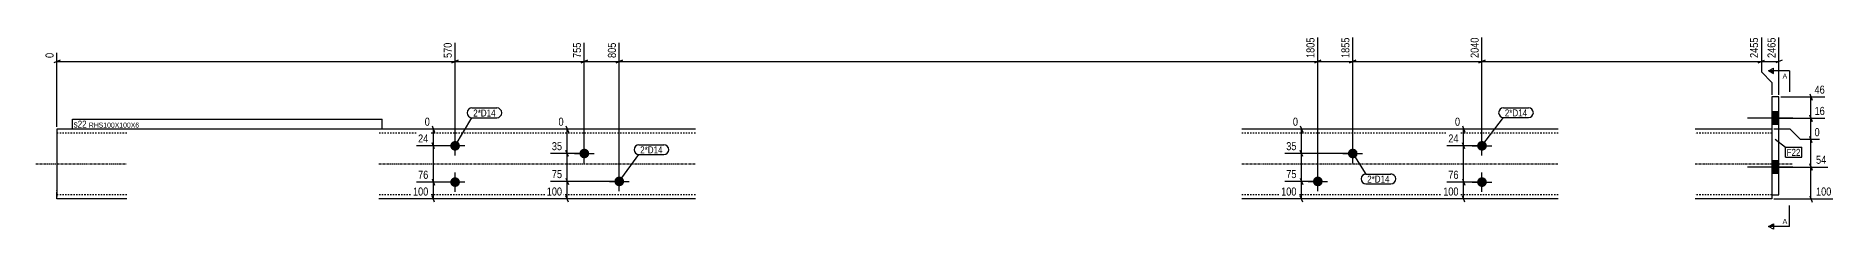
# Model space of a CAD drawing. Header units: millimetres. Extents: x 12 to 24688, y 5 to 757.
# Drawn here: x 22115 to 24688, y 7 to 284 of the extents above; entities that cross this region are included whole.
import ezdxf

# ---------------------------------------------------------------- set-up
doc = ezdxf.new("R2010")
doc.units = ezdxf.units.MM
doc.linetypes.add('DXK_LINE_DOT2', pattern=[3.9198, 1.9599, -1.9599])
doc.linetypes.add('DXK_LINE_DOT3', pattern=[5.9187, 2.979, -0.9799, 0.9799, -0.9799])
for name, color, linetype in [('MÅLSÆTNING', 7, 'Continuous'), ('STÅL', 7, 'Continuous'), ('TEKST', 7, 'Continuous')]:
    doc.layers.add(name, color=color, linetype=linetype)
doc.styles.add('Arial', font='ARIAL.TTF', dxfattribs={"height": 0.2})
doc.styles.add('Arial Narrow', font='ARIALN.TTF', dxfattribs={"height": 0.2})

msp = doc.modelspace()

# ---------------------------------------------------------------- hatches: boundary and pattern name
at = {"layer": 'STÅL', "linetype": 'Continuous'}
for points in [[(24600.5, 175), (24600.5, 157), (24610.5, 157), (24610.5, 175)], [(24600.5, 175), (24600.5, 157), (24610.5, 157), (24610.5, 175)], [(22715.5, 119.5, -1), (22715.5, 133.5, -1)], [(24185.5, 133.5, -1), (24185.5, 119.5, -1)], [(22900.5, 122.5, -1), (22900.5, 108.5, -1)], [(24000.5, 122.5, -1), (24000.5, 108.5, -1)], [(24600.5, 105), (24600.5, 87), (24610.5, 87), (24610.5, 105)], [(24600.5, 105), (24600.5, 87), (24610.5, 87), (24610.5, 105)], [(22715.5, 67.5, -1), (22715.5, 81.5, -1)], [(22950.5, 82.5, -1), (22950.5, 68.5, -1)], [(23950.5, 82.5, -1), (23950.5, 68.5, -1)], [(24185.5, 81.5, -1), (24185.5, 67.5, -1)]]:
    msp.add_hatch(color=96, dxfattribs=at).paths.add_polyline_path(points)

# ---------------------------------------------------------------- linework, layer by layer
at = {"layer": 'MÅLSÆTNING', "color": 7, "linetype": 'Continuous'}
for p, q in [((22145.5, 153.5), (22145.5, 259.7)), ((22715.5, 129.5), (22715.5, 274.3)), ((22715.5, 129.5), (22715.5, 274.3)), ((22900.5, 118.5), (22900.5, 274.3)), ((22900.5, 118.5), (22900.5, 274.3)), ((22950.5, 78.5), (22950.5, 274.3)), ((22950.5, 78.5), (22950.5, 274.3)), ((23950.5, 78.5), (23950.5, 281.6)), ((23950.5, 78.5), (23950.5, 281.6)), ((24000.5, 118.5), (24000.5, 281.6)), ((24000.5, 118.5), (24000.5, 281.6)), ((24185.5, 129.5), (24185.5, 281.6)), ((24585.5, 281.6), (24585.5, 232.3)), ((24610.5, 199.5), (24610.5, 281.6)), ((22150, 249.1), (22141, 245.5)), ((22145.5, 247.3), (22715.5, 247.3)), ((22720, 249.1), (22711, 245.5)), ((22711, 245.5), (22720, 249.1)), ((22715.5, 247.3), (22900.5, 247.3)), ((22905, 249.1), (22896, 245.5)), ((22896, 245.5), (22905, 249.1)), ((22900.5, 247.3), (22950.5, 247.3)), ((22955, 249.1), (22946, 245.5)), ((22946, 245.5), (22955, 249.1)), ((22950.5, 247.3), (23950.5, 247.3)), ((23955, 249.1), (23946, 245.5)), ((23946, 245.5), (23955, 249.1)), ((23950.5, 247.3), (24000.5, 247.3)), ((24005, 249.1), (23996, 245.5)), ((23996, 245.5), (24005, 249.1)), ((24000.5, 247.3), (24185.5, 247.3)), ((24181, 245.5), (24190, 249.1)), ((24581, 245.5), (24590, 249.1)), ((24585.5, 247.3), (24610.5, 247.3)), ((24585.5, 232.3), (24600.5, 217.3)), ((24585.5, 232.3), (24600.5, 217.3)), ((24615, 249.1), (24606, 245.5)), ((24600.5, 217.3), (24600.5, 199.5)), ((24600.5, 217.3), (24600.5, 199.5)), ((24613.5, 196.5), (24676.2, 196.5)), ((24654.7, 201), (24658.3, 192)), ((22682.6, 155), (22686.2, 146)), ((22874.2, 155), (22877.8, 146)), ((24157.4, 155), (24161, 146)), ((22705.8, 150.5), (22672, 150.5)), ((22686.2, 122), (22682.6, 131)), ((22686.2, 122), (22682.6, 131)), ((22684.4, 126.5), (22684.4, 150.5)), ((22887.2, 150.5), (22863.5, 150.5)), ((22876, 115.5), (22876, 150.5)), ((23936.4, 150.5), (23914.8, 150.5)), ((24171.8, 150.5), (24146.8, 150.5)), ((24161, 122), (24157.4, 131)), ((24161, 122), (24157.4, 131)), ((24159.2, 126.5), (24159.2, 150.5)), ((24626.5, 150.5), (24603.5, 150.5)), ((24626.5, 150.5), (24603.5, 150.5)), ((24641.5, 135.5), (24626.5, 150.5)), ((24641.5, 135.5), (24626.5, 150.5)), ((24668.9, 135.5), (24641.5, 135.5)), ((24658.3, 131), (24654.7, 140)), ((24656.5, 96), (24656.5, 135.5)), ((22712.5, 126.5), (22660.3, 126.5)), ((22712.5, 126.5), (22660.3, 126.5)), ((22684.4, 74.5), (22684.4, 126.5)), ((22897.5, 115.5), (22851.9, 115.5)), ((22897.5, 115.5), (22851.9, 115.5)), ((22877.8, 111), (22874.2, 120)), ((22877.8, 111), (22874.2, 120)), ((22876, 75.5), (22876, 115.5)), ((23997.5, 115.5), (23903.1, 115.5)), ((23929, 111), (23925.4, 120)), ((23927.2, 75.5), (23927.2, 115.5)), ((24182.5, 126.5), (24135.1, 126.5)), ((24182.5, 126.5), (24135.1, 126.5)), ((24159.2, 74.5), (24159.2, 126.5)), ((22682.6, 79), (22686.2, 70)), ((22682.6, 79), (22686.2, 70)), ((22874.2, 80), (22877.8, 71)), ((22874.2, 80), (22877.8, 71)), ((23925.4, 80), (23929, 71)), ((23925.4, 80), (23929, 71)), ((24157.4, 79), (24161, 70)), ((24157.4, 79), (24161, 70)), ((24603.5, 96), (24680.6, 96)), ((24603.5, 96), (24680.6, 96)), ((24654.7, 100.5), (24658.3, 91.5)), ((24658.3, 91.5), (24654.7, 100.5)), ((24656.5, 50.5), (24656.5, 96)), ((22712.5, 74.5), (22660.3, 74.5)), ((22712.5, 74.5), (22660.3, 74.5)), ((22686.2, 46), (22682.6, 55)), ((22684.4, 50.5), (22684.4, 74.5)), ((22947.5, 75.5), (22851.9, 75.5)), ((22947.5, 75.5), (22851.9, 75.5)), ((22877.8, 46), (22874.2, 55)), ((22876, 50.5), (22876, 75.5)), ((23947.5, 75.5), (23903.1, 75.5)), ((23947.5, 75.5), (23903.1, 75.5)), ((23929, 46), (23925.4, 55)), ((23927.2, 50.5), (23927.2, 75.5)), ((24182.5, 74.5), (24135.1, 74.5)), ((24182.5, 74.5), (24135.1, 74.5)), ((24161, 46), (24157.4, 55)), ((24159.2, 50.5), (24159.2, 74.5)), ((24654.7, 55), (24658.3, 46)), ((22705.5, 50.5), (22653, 50.5)), ((22896.4, 50.5), (22844.5, 50.5)), ((23947.5, 50.5), (23895.8, 50.5)), ((24174.8, 50.5), (24127.8, 50.5)), ((24603.5, 50.5), (24687.9, 50.5))]:
    msp.add_line(p, q, dxfattribs=at)
at = {"layer": 'STÅL', "color": 2, "linetype": 'Continuous'}
for p, q in [((24610.5, 196.5), (24600.5, 196.5)), ((24600.5, 196.5), (24600.5, 56.5)), ((24610.5, 56.5), (24610.5, 196.5)), ((22245.5, 150.5), (22145.5, 150.5)), ((22145.5, 150.5), (22145.5, 138.5)), ((22145.5, 138.5), (22145.5, 62.5)), ((23059.5, 150.5), (22606.5, 150.5)), ((24294.5, 150.5), (23841.5, 150.5)), ((24600.5, 150.5), (24490.5, 150.5)), ((22145.5, 62.5), (22145.5, 54)), ((22145.5, 51.4), (22145.5, 54)), ((24600.5, 56.5), (24610.5, 56.5)), ((24600.5, 56.5), (24600.5, 50.5)), ((22145.5, 50.5), (22145.5, 51.4)), ((22245.5, 50.5), (22145.5, 50.5)), ((23059.5, 50.5), (22606.5, 50.5)), ((24294.5, 50.5), (23841.5, 50.5)), ((24600.5, 50.5), (24490.5, 50.5))]:
    msp.add_line(p, q, dxfattribs=at)
at = {"layer": 'STÅL', "color": 96, "linetype": 'Continuous'}
for p, q in [((24630.7, 166), (24565.7, 166)), ((24630.7, 166), (24565.7, 166)), ((24610.5, 175), (24600.5, 175)), ((24610.5, 175), (24600.5, 175)), ((24610.5, 157), (24600.5, 157)), ((24610.5, 157), (24600.5, 157)), ((22715.5, 112.5), (22715.5, 140.5)), ((22900.5, 101.5), (22900.5, 129.5)), ((24000.5, 101.5), (24000.5, 129.5)), ((24185.5, 112.5), (24185.5, 140.5)), ((22729.5, 126.5), (22701.5, 126.5)), ((22886.5, 115.5), (22914.5, 115.5)), ((23986.5, 115.5), (24014.5, 115.5)), ((24171.5, 126.5), (24199.5, 126.5)), ((24610.5, 105), (24600.5, 105)), ((24610.5, 105), (24600.5, 105)), ((22715.5, 60.5), (22715.5, 88.5)), ((22950.5, 61.5), (22950.5, 89.5)), ((23950.5, 61.5), (23950.5, 89.5)), ((24185.5, 60.5), (24185.5, 88.5)), ((24630.7, 96), (24565.7, 96)), ((24630.7, 96), (24565.7, 96)), ((24610.5, 87), (24600.5, 87)), ((24610.5, 87), (24600.5, 87)), ((22729.5, 74.5), (22701.5, 74.5)), ((22936.5, 75.5), (22964.5, 75.5)), ((23936.5, 75.5), (23964.5, 75.5)), ((24171.5, 74.5), (24199.5, 74.5))]:
    msp.add_line(p, q, dxfattribs=at)
at = {"layer": 'STÅL', "color": 7, "linetype": 'DXK_LINE_DOT2'}
for p, q in [((22245.5, 144.5), (22145.5, 144.5)), ((23059.5, 144.5), (22606.5, 144.5)), ((24294.5, 144.5), (23841.5, 144.5)), ((24600.5, 144.5), (24490.5, 144.5)), ((24600.5, 150.5), (24600.5, 56.5)), ((22145.5, 58.2), (22145.5, 62.5)), ((22145.5, 57.9), (22145.5, 58.2)), ((22145.5, 56.9), (22145.5, 57.9)), ((22145.5, 56.5), (22145.5, 56.9)), ((22245.5, 56.5), (22145.5, 56.5)), ((22145.5, 54), (22145.5, 56.5)), ((23059.5, 56.5), (22606.5, 56.5)), ((24294.5, 56.5), (23841.5, 56.5)), ((24600.5, 56.5), (24490.5, 56.5))]:
    msp.add_line(p, q, dxfattribs=at)
at = {"layer": 'STÅL', "color": 7, "linetype": 'DXK_LINE_DOT3'}
for p, q in [((22115.5, 100.5), (22245.5, 100.5)), ((22606.5, 100.5), (23059.5, 100.5)), ((23841.5, 100.5), (24294.5, 100.5)), ((24490.5, 100.5), (24630.5, 100.5))]:
    msp.add_line(p, q, dxfattribs=at)

# ---------------------------------------------------------------- wipeouts: each hides what was drawn before it
at = {"color": 0}
for points in [[(22773.4, 168.5), (22773.4, 179), (22741.5, 179), (22741.5, 168.5)], [(24250.2, 168.7), (24250.2, 179.2), (24218.2, 179.2), (24218.2, 168.7)], [(23012.5, 115.7), (23012.5, 126.2), (22980.5, 126.2), (22980.5, 115.7)], [(24053.2, 73.8), (24053.2, 84.3), (24021.2, 84.3), (24021.2, 73.8)]]:
    msp.add_wipeout(points, dxfattribs=at).dxf.layer = 'TEKST'
at = {"color": 0, "linetype": 'Continuous'}
msp.add_wipeout([(24622.5, 14.7), (24622.5, 22.2), (24615.8, 22.2), (24615.8, 14.7)], dxfattribs=at).dxf.layer = 'TEKST'

# ---------------------------------------------------------------- next in the draw order: hatches: boundary and pattern name
at = {"layer": 'TEKST', "linetype": 'Continuous'}
msp.add_hatch(color=30, dxfattribs=at).paths.add_polyline_path([(24603, 14.7), (24603, 10.9), (24595.5, 10.9)])

# ---------------------------------------------------------------- next in the draw order: linework, layer by layer
at = {"layer": 'TEKST', "color": 7, "linetype": 'Continuous'}
for q in [(24625.5, 40.9), (24595.5, 10.9)]:
    msp.add_line((24625.5, 10.9), q, dxfattribs=at)
at = {"layer": 'TEKST', "color": 30, "linetype": 'Continuous'}
for p, q in [((24595.5, 10.9), (24603, 14.7)), ((24603, 7.2), (24595.5, 10.9)), ((24603, 14.7), (24603, 7.2))]:
    msp.add_line(p, q, dxfattribs=at)

# ---------------------------------------------------------------- next in the draw order: texts
at = {"layer": 'TEKST', "color": 3, "linetype": 'Continuous', "style": 'Arial'}
msp.add_text('A', height=7.16, dxfattribs=at).set_placement((24615.8, 14.7))

# ---------------------------------------------------------------- next in the draw order: wipeouts: each hides what was drawn before it
at = {"color": 0, "linetype": 'Continuous'}
for points, layer in [([(23948.1, 284), (23931.3, 284), (23931.3, 250), (23948.1, 250)], 'MÅLSÆTNING'), ([(23998.1, 284), (23981.3, 284), (23981.3, 250), (23998.1, 250)], 'MÅLSÆTNING'), ([(24183.1, 284), (24166.3, 284), (24166.3, 250), (24183.1, 250)], 'MÅLSÆTNING'), ([(24608.1, 284), (24591.3, 284), (24591.3, 250), (24608.1, 250)], 'MÅLSÆTNING'), ([(22143.1, 262.1), (22126.3, 262.1), (22126.3, 250), (22143.1, 250)], 'MÅLSÆTNING'), ([(22713.1, 276.7), (22696.3, 276.7), (22696.3, 250), (22713.1, 250)], 'MÅLSÆTNING'), ([(22898.1, 276.7), (22881.3, 276.7), (22881.3, 250), (22898.1, 250)], 'MÅLSÆTNING'), ([(22948.1, 276.7), (22931.3, 276.7), (22931.3, 250), (22948.1, 250)], 'MÅLSÆTNING'), ([(22681.7, 152.9), (22681.7, 169.7), (22669.6, 169.7), (22669.6, 152.9)], 'MÅLSÆTNING'), ([(22873.3, 152.9), (22873.3, 169.7), (22861.1, 169.7), (22861.1, 152.9)], 'MÅLSÆTNING'), ([(24156.5, 152.9), (24156.5, 169.7), (24144.4, 169.7), (24144.4, 152.9)], 'MÅLSÆTNING'), ([(24671.3, 137.9), (24671.3, 154.7), (24659.2, 154.7), (24659.2, 137.9)], 'MÅLSÆTNING'), ([(22871.1, 117.9), (22871.1, 134.7), (22851.6, 134.7), (22851.6, 117.9)], 'MÅLSÆTNING'), ([(23922.3, 117.9), (23922.3, 134.7), (23902.9, 134.7), (23902.9, 117.9)], 'MÅLSÆTNING'), ([(24680.8, 98.4), (24680.8, 115.2), (24661.3, 115.2), (24661.3, 98.4)], 'MÅLSÆTNING'), ([(22679.5, 76.9), (22679.5, 93.7), (22660.1, 93.7), (22660.1, 76.9)], 'MÅLSÆTNING'), ([(22871.1, 77.9), (22871.1, 94.7), (22851.6, 94.7), (22851.6, 77.9)], 'MÅLSÆTNING'), ([(23922.3, 77.9), (23922.3, 94.7), (23902.9, 94.7), (23902.9, 77.9)], 'MÅLSÆTNING'), ([(24154.3, 76.9), (24154.3, 93.7), (24134.9, 93.7), (24134.9, 76.9)], 'MÅLSÆTNING'), ([(24688.1, 52.9), (24688.1, 69.7), (24661.3, 69.7), (24661.3, 52.9)], 'MÅLSÆTNING'), ([(24622.5, 222.8), (24622.5, 230.3), (24615.8, 230.3), (24615.8, 222.8)], 'TEKST')]:
    msp.add_wipeout(points, dxfattribs=at).dxf.layer = layer
at = {"color": 0}
for points in [[(22188, 152.6), (22188, 163.1), (22169.5, 163.1), (22169.5, 152.6)], [(22773.4, 168.5), (22773.4, 179), (22741.5, 179), (22741.5, 168.5)], [(24250.2, 168.7), (24250.2, 179.2), (24218.2, 179.2), (24218.2, 168.7)], [(23012.5, 115.7), (23012.5, 126.2), (22980.5, 126.2), (22980.5, 115.7)], [(24053.2, 73.8), (24053.2, 84.3), (24021.2, 84.3), (24021.2, 73.8)]]:
    msp.add_wipeout(points, dxfattribs=at).dxf.layer = 'TEKST'

# ---------------------------------------------------------------- next in the draw order: hatches: boundary and pattern name
at = {"layer": 'TEKST', "linetype": 'Continuous'}
msp.add_hatch(color=30, dxfattribs=at).paths.add_polyline_path([(24603, 234), (24603, 230.3), (24595.5, 234)])

# ---------------------------------------------------------------- next in the draw order: linework, layer by layer
at = {"layer": 'MÅLSÆTNING', "color": 7, "linetype": 'Continuous'}
for p, q in [((24185.5, 129.5), (24185.5, 281.6)), ((24585.5, 281.6), (24585.5, 232.3)), ((24190, 249.1), (24181, 245.5)), ((24185.5, 247.3), (24585.5, 247.3)), ((24581, 245.5), (24590, 249.1)), ((24656.5, 166), (24656.5, 196.5)), ((23925.4, 155), (23929, 146)), ((24603.5, 166), (24676.2, 166)), ((24603.5, 166), (24676.2, 166)), ((24658.3, 161.5), (24654.7, 170.5)), ((24654.7, 170.5), (24658.3, 161.5)), ((24656.5, 135.5), (24656.5, 166)), ((23927.2, 115.5), (23927.2, 150.5)), ((24668.9, 135.5), (24641.5, 135.5)), ((24658.3, 131), (24654.7, 140)), ((23997.5, 115.5), (23903.1, 115.5)), ((23929, 111), (23925.4, 120))]:
    msp.add_line(p, q, dxfattribs=at)
at = {"layer": 'TEKST', "color": 7, "linetype": 'Continuous'}
for p, q in [((24625.5, 234), (24595.5, 234)), ((24625.5, 234), (24625.5, 204)), ((22739.7, 180.8), (22775.2, 180.8)), ((24216.4, 181), (24252, 181)), ((22715.5, 126.5), (22739.7, 166.7)), ((22739.7, 166.7), (22775.2, 166.7)), ((24185.5, 126.5), (24216.4, 166.9)), ((24216.4, 166.9), (24252, 166.9)), ((22950.5, 75.5), (22978.7, 113.9)), ((22978.7, 128), (23014.3, 128)), ((22978.7, 113.9), (23014.3, 113.9)), ((24000.5, 115.4), (24019.4, 86.1)), ((24019.4, 86.1), (24055, 86.1)), ((24019.4, 72), (24055, 72))]:
    msp.add_line(p, q, dxfattribs=at)
at = {"layer": 'TEKST', "color": 30, "linetype": 'Continuous'}
for p, q in [((24595.5, 234), (24603, 230.3)), ((24603, 230.3), (24603, 237.8))]:
    msp.add_line(p, q, dxfattribs=at)
at = {"layer": 'TEKST', "color": 7, "linetype": 'Continuous'}
for centre, start, end in [((22739.7, 173.8), 90, 270), ((22775.2, 173.8), 270, 90), ((24216.4, 174), 90, 270), ((24252, 174), 270, 90), ((22978.7, 120.9), 90, 270), ((23014.3, 120.9), 270, 90), ((24019.4, 79.1), 90, 270), ((24055, 79.1), 270, 90)]:
    msp.add_arc(centre, 7.05, start, end, dxfattribs=at)

# ---------------------------------------------------------------- next in the draw order: texts
at = {"layer": 'MÅLSÆTNING', "color": 3, "linetype": 'Continuous', "style": 'Arial Narrow'}
for s, height, p in [('0', 11.5, (22140.7, 252.4)), ('570', 11.45, (22710.7, 252.4)), ('755', 11.45, (22895.7, 252.4)), ('805', 11.45, (22945.7, 252.4)), ('1805', 11.45, (23945.7, 252.4)), ('1855', 11.45, (23995.7, 252.4)), ('2040', 11.45, (24180.7, 252.4)), ('2465', 11.45, (24605.7, 252.4))]:
    msp.add_text(s, height=height, rotation=90.0002, dxfattribs=at).set_placement(p)
for s, height, p in [('0', 11.5, (22672, 155.3)), ('0', 11.5, (22863.5, 155.3)), ('0', 11.5, (24146.8, 155.3)), ('35', 11.45, (22854, 120.3)), ('35', 11.45, (23905.3, 120.3)), ('0', 11.5, (24661.6, 140.3)), ('54', 11.45, (24663.7, 100.8)), ('100', 11.45, (24663.7, 55.3))]:
    msp.add_text(s, height=height, dxfattribs=at).set_placement(p)
at = {"layer": 'TEKST', "color": 3, "linetype": 'Continuous', "style": 'Arial'}
msp.add_text('A', height=7.16, dxfattribs=at).set_placement((24615.8, 222.8))
at = {"layer": 'TEKST', "color": 3, "style": 'Arial Narrow'}
for p in [(22741.5, 168.5), (24218.2, 168.7), (22980.5, 115.7), (24021.2, 73.8)]:
    msp.add_text('2*D14', height=10.02, dxfattribs=at).set_placement(p)

# ---------------------------------------------------------------- next in the draw order: wipeouts: each hides what was drawn before it
at = {"color": 0, "linetype": 'Continuous'}
for points in [[(22679.5, 52.9), (22679.5, 69.7), (22652.8, 69.7), (22652.8, 52.9)], [(22871.1, 52.9), (22871.1, 69.7), (22844.3, 69.7), (22844.3, 52.9)], [(23922.3, 52.9), (23922.3, 69.7), (23895.6, 69.7), (23895.6, 52.9)], [(24154.3, 52.9), (24154.3, 69.7), (24127.6, 69.7), (24127.6, 52.9)]]:
    msp.add_wipeout(points, dxfattribs=at).dxf.layer = 'MÅLSÆTNING'
at = {"color": 0}
msp.add_wipeout([(22188, 152.6), (22188, 163.1), (22169.5, 163.1), (22169.5, 152.6)], dxfattribs=at).dxf.layer = 'TEKST'

# ---------------------------------------------------------------- next in the draw order: linework, layer by layer
at = {"layer": 'TEKST', "color": 7, "linetype": 'Continuous'}
msp.add_line((22167.7, 150.8), (22167.7, 164.9), dxfattribs=at)

# ---------------------------------------------------------------- next in the draw order: texts
at = {"layer": 'MÅLSÆTNING', "color": 3, "linetype": 'Continuous', "style": 'Arial Narrow'}
for s, p in [('76', (22662.5, 79.3)), ('75', (22854, 80.3)), ('75', (23905.3, 80.3)), ('76', (24137.3, 79.3)), ('100', (22655.2, 55.3)), ('100', (22846.7, 55.3)), ('100', (23898, 55.3)), ('100', (24130, 55.3))]:
    msp.add_text(s, height=11.45, dxfattribs=at).set_placement(p)

# ---------------------------------------------------------------- next in the draw order: wipeouts: each hides what was drawn before it
at = {"color": 0, "linetype": 'Continuous'}
for points in [[(24583.1, 284), (24566.3, 284), (24566.3, 250), (24583.1, 250)], [(24678.6, 198.9), (24678.6, 215.7), (24659.2, 215.7), (24659.2, 198.9)], [(24678.6, 168.4), (24678.6, 185.2), (24659.2, 185.2), (24659.2, 168.4)], [(23924.5, 152.9), (23924.5, 169.7), (23912.4, 169.7), (23912.4, 152.9)], [(22679.5, 128.9), (22679.5, 145.7), (22660.1, 145.7), (22660.1, 128.9)], [(24154.3, 128.9), (24154.3, 145.7), (24134.9, 145.7), (24134.9, 128.9)]]:
    msp.add_wipeout(points, dxfattribs=at).dxf.layer = 'MÅLSÆTNING'
at = {"color": 0}
for points in [[(22609.5, 152.6), (22609.5, 160.1), (22191.2, 160.1), (22191.2, 152.6)], [(24641.4, 112.1), (24641.4, 122.6), (24621.6, 122.6), (24621.6, 112.1)]]:
    msp.add_wipeout(points, dxfattribs=at).dxf.layer = 'TEKST'

# ---------------------------------------------------------------- next in the draw order: linework, layer by layer
at = {"layer": 'TEKST', "color": 30, "linetype": 'Continuous'}
msp.add_line((24595.5, 234), (24603, 237.8), dxfattribs=at)

# ---------------------------------------------------------------- next in the draw order: texts
at = {"layer": 'MÅLSÆTNING', "color": 3, "linetype": 'Continuous', "style": 'Arial Narrow'}
msp.add_text('2455', height=11.45, rotation=90.0002, dxfattribs=at).set_placement((24580.7, 252.4))
for s, height, p in [('46', 11.45, (24661.6, 201.3)), ('16', 11.45, (24661.6, 170.8)), ('0', 11.5, (23914.8, 155.3)), ('24', 11.45, (22662.5, 131.3)), ('24', 11.45, (24137.3, 131.3))]:
    msp.add_text(s, height=height, dxfattribs=at).set_placement(p)

# ---------------------------------------------------------------- next in the draw order: wipeouts: each hides what was drawn before it
at = {"color": 0}
for points in [[(22609.5, 152.6), (22609.5, 160.1), (22191.2, 160.1), (22191.2, 152.6)], [(24641.4, 112.1), (24641.4, 122.6), (24621.6, 122.6), (24621.6, 112.1)]]:
    msp.add_wipeout(points, dxfattribs=at).dxf.layer = 'TEKST'

# ---------------------------------------------------------------- next in the draw order: linework, layer by layer
at = {"layer": 'TEKST', "color": 7, "linetype": 'Continuous'}
for p, q in [((22167.7, 164.9), (22611.3, 164.9)), ((22611.3, 150.8), (22611.3, 164.9)), ((22167.7, 150.8), (22611.3, 150.8)), ((24605.4, 136.1), (24619.8, 124.4)), ((24619.8, 124.4), (24643.2, 124.4)), ((24619.8, 110.3), (24619.8, 124.4)), ((24619.8, 110.3), (24643.2, 110.3)), ((24643.2, 110.3), (24643.2, 124.4))]:
    msp.add_line(p, q, dxfattribs=at)

# ---------------------------------------------------------------- next in the draw order: texts
at = {"layer": 'TEKST', "color": 3, "style": 'Arial Narrow'}
for s, height, p in [('s22', 10.02, (22169.5, 152.6)), ('RHS100X100X6', 7.158, (22191.2, 152.6)), ('F22', 10.02, (24621.6, 112.1))]:
    msp.add_text(s, height=height, dxfattribs=at).set_placement(p)

doc.saveas('drawing.dxf')
